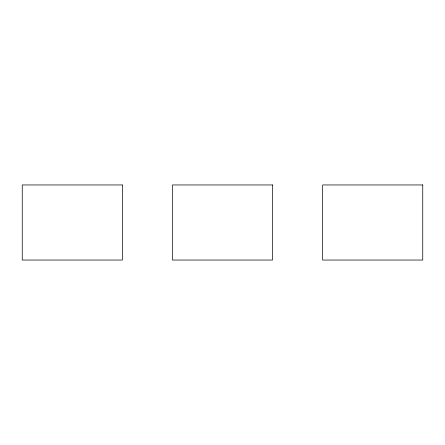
<?xml version="1.0" encoding="UTF-8"?>
<svg xmlns="http://www.w3.org/2000/svg" width="445" height="445" viewBox="0 0 445 445"><rect width="100%" height="100%" fill="white"/><g stroke="black" fill="none" stroke-linecap="round" stroke-linejoin="round"><path stroke-width="0.67" d="M122.375 184.953L22.25 184.953L22.25 260.047L122.375 260.047L122.375 184.953M272.562 184.953L172.438 184.953L172.438 260.047L272.562 260.047L272.562 184.953M422.75 184.953L322.625 184.953L322.625 260.047L422.75 260.047L422.75 184.953"/></g></svg>
